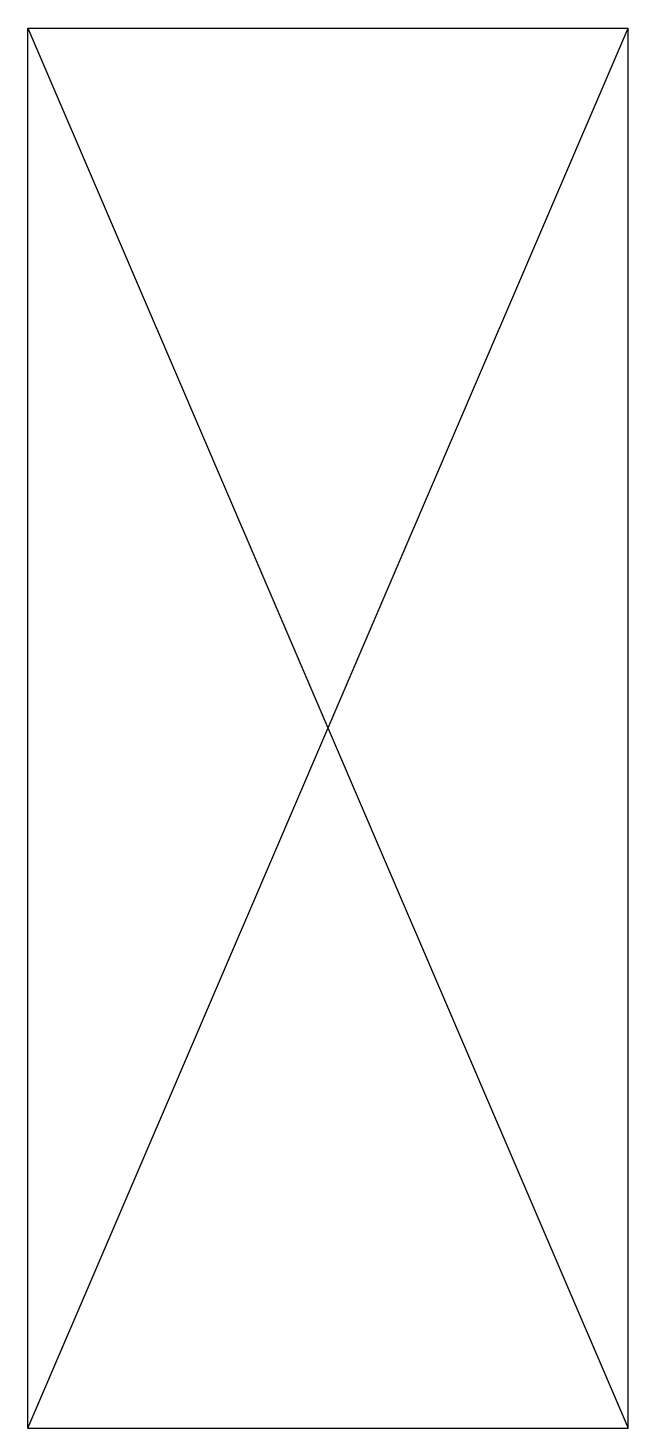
# Model space of a CAD drawing. Extents: x 0 to 30, y 0 to 70.
import ezdxf

# ---------------------------------------------------------------- set-up
doc = ezdxf.new("R2010")
doc.units = 0
doc.layers.add('DEFAULT', color=7, linetype='CONTINUOUS')

msp = doc.modelspace()

# ---------------------------------------------------------------- linework, layer by layer
at = {"layer": 'DEFAULT'}
for p, q in [((0, 0), (0, 70)), ((0, 70), (30, 70)), ((0, 0), (30, 70)), ((0, 70), (30, 0)), ((30, 0), (30, 70)), ((0, 0), (30, 0))]:
    msp.add_line(p, q, dxfattribs=at)

doc.saveas('drawing.dxf')
